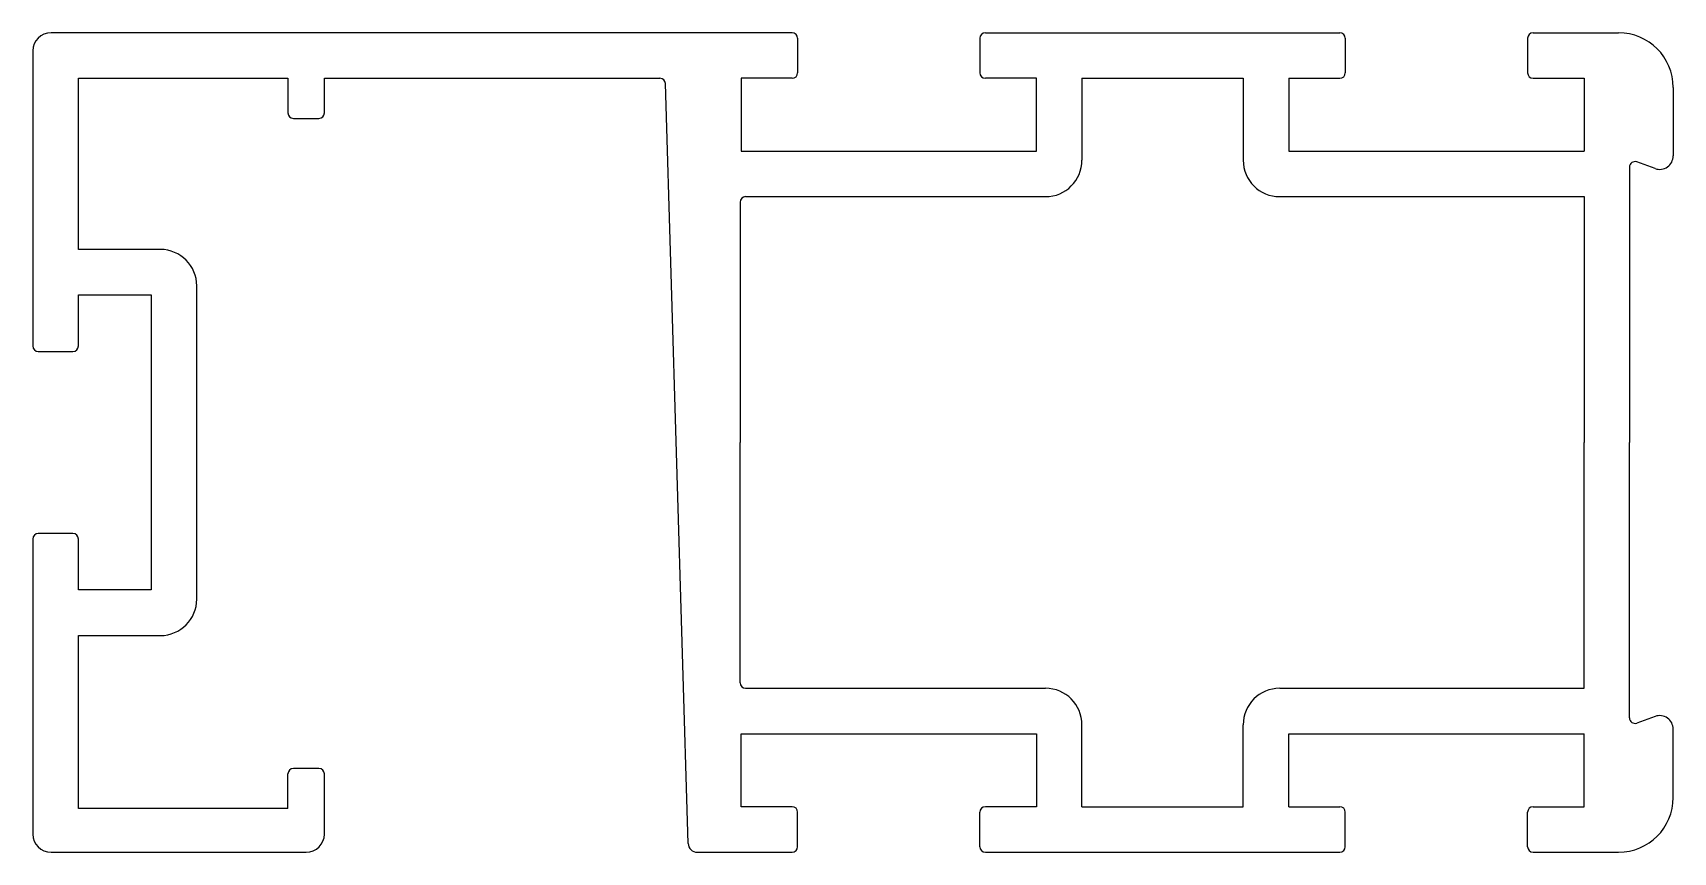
# Model space of a CAD drawing. Extents: x 908.1 to 998.1, y 434.3 to 479.3.
import ezdxf

# ---------------------------------------------------------------- set-up
doc = ezdxf.new("R2010")
doc.units = 0
doc.layers.get('0').update_dxf_attribs({"linetype": 'CONTINUOUS'})

msp = doc.modelspace()

# ---------------------------------------------------------------- linework, layer by layer
at = {"linetype": 'CONTINUOUS'}
for p, q in [((949.794, 479.328), (909.132, 479.328)), ((950.094, 479.028), (950.094, 477.128)), ((960.094, 479.028), (960.094, 477.128)), ((960.394, 479.328), (979.843, 479.328)), ((980.143, 479.028), (980.143, 477.128)), ((990.143, 479.028), (990.143, 477.128)), ((990.443, 479.328), (995.132, 479.328)), ((908.132, 478.328), (908.132, 462.128)), ((910.632, 476.828), (922.132, 476.828)), ((910.632, 467.428), (910.632, 476.828)), ((922.132, 476.828), (922.132, 474.928)), ((924.132, 476.828), (942.543, 476.828)), ((924.132, 474.928), (924.132, 476.828)), ((944.089, 434.813), (942.843, 476.537)), ((949.794, 476.828), (946.994, 476.828)), ((946.994, 476.828), (946.994, 472.828)), ((963.194, 476.828), (960.394, 476.828)), ((963.194, 472.828), (963.194, 476.828)), ((965.694, 476.828), (974.543, 476.828)), ((965.694, 476.828), (965.694, 472.328)), ((974.543, 476.828), (974.543, 472.328)), ((977.043, 476.828), (977.043, 472.828)), ((977.043, 476.828), (979.843, 476.828)), ((990.443, 476.828), (993.243, 476.828)), ((993.243, 476.828), (993.243, 472.828)), ((998.132, 476.328), (998.132, 472.567)), ((922.432, 474.628), (923.832, 474.628)), ((946.994, 472.828), (963.194, 472.828)), ((977.043, 472.828), (993.243, 472.828)), ((995.732, 471.952), (995.732, 456.828)), ((997.142, 471.871), (996.134, 472.234)), ((946.945, 470.028), (946.945, 456.828)), ((947.239, 470.328), (963.694, 470.328)), ((976.543, 470.328), (993.243, 470.328)), ((993.243, 470.328), (993.243, 456.828)), ((915.132, 467.428), (910.632, 467.428)), ((917.132, 448.228), (917.132, 465.428)), ((910.632, 464.928), (914.632, 464.928)), ((910.632, 462.128), (910.632, 464.928)), ((914.632, 464.928), (914.632, 448.728)), ((908.432, 461.828), (910.332, 461.828)), ((946.945, 443.627), (946.945, 456.828)), ((993.243, 443.328), (993.243, 456.828)), ((995.732, 441.704), (995.732, 456.828)), ((910.332, 451.828), (908.432, 451.828)), ((908.132, 451.528), (908.132, 435.328)), ((910.632, 448.728), (910.632, 451.528)), ((914.632, 448.728), (910.632, 448.728)), ((910.632, 446.228), (915.132, 446.228)), ((910.632, 436.728), (910.632, 446.228)), ((947.239, 443.328), (963.694, 443.328)), ((976.543, 443.328), (993.243, 443.328)), ((965.694, 436.828), (965.694, 441.328)), ((974.543, 436.828), (974.543, 441.328)), ((997.142, 441.784), (996.134, 441.422)), ((998.132, 437.328), (998.132, 441.088)), ((946.994, 436.828), (946.994, 440.828)), ((946.994, 440.828), (963.194, 440.828)), ((963.194, 440.828), (963.194, 436.828)), ((977.043, 436.828), (977.043, 440.828)), ((977.043, 440.828), (993.243, 440.828)), ((993.243, 436.828), (993.243, 440.828)), ((922.132, 436.728), (922.132, 438.628)), ((923.832, 438.928), (922.432, 438.928)), ((924.132, 435.328), (924.132, 438.628)), ((922.132, 436.728), (910.632, 436.728)), ((949.794, 436.828), (946.994, 436.828)), ((950.094, 434.628), (950.094, 436.528)), ((960.094, 434.628), (960.094, 436.528)), ((963.194, 436.828), (960.394, 436.828)), ((965.694, 436.828), (974.543, 436.828)), ((977.043, 436.828), (979.843, 436.828)), ((980.143, 434.628), (980.143, 436.528)), ((990.143, 434.628), (990.143, 436.528)), ((990.443, 436.828), (993.243, 436.828)), ((909.132, 434.328), (923.132, 434.328)), ((944.588, 434.328), (949.794, 434.328)), ((960.394, 434.328), (979.843, 434.328)), ((990.443, 434.328), (995.132, 434.328))]:
    msp.add_line(p, q, dxfattribs=at)
for centre, radius, start, end in [((909.132, 478.328), 1, 90, 180), ((949.794, 479.028), 0.3, 0, 90), ((960.394, 479.028), 0.3, 90, 180), ((979.843, 479.028), 0.3, 0, 90), ((990.443, 479.028), 0.3, 90, 180), ((995.132, 476.328), 3, 0, 90), ((949.794, 477.128), 0.3, 270, 0), ((960.394, 477.128), 0.3, 180, 270), ((979.843, 477.128), 0.3, 270, 0), ((990.443, 477.128), 0.3, 180, 270), ((942.543, 476.528), 0.3, 1.71023, 90), ((922.432, 474.928), 0.3, 180, 270), ((923.832, 474.928), 0.3, 270, 0), ((997.392, 472.567), 0.74, 250.22275, 0), ((963.694, 472.328), 2, 270, 0), ((976.543, 472.328), 2, 180, 270), ((996.032, 471.952), 0.3, 70.22275, 180), ((947.245, 470.028), 0.3, 91.14977, 179.88605), ((915.132, 465.428), 2, 0, 90), ((908.432, 462.128), 0.3, 180, 270), ((910.332, 462.128), 0.3, 270, 0), ((908.432, 451.528), 0.3, 90, 180), ((910.332, 451.528), 0.3, 0, 90), ((915.132, 448.228), 2, 270, 0), ((947.245, 443.628), 0.3, 180.11395, 268.85023), ((963.694, 441.328), 2, 0, 90), ((976.543, 441.328), 2, 90, 180), ((996.032, 441.704), 0.3, 180, 289.77725), ((997.392, 441.088), 0.74, 0, 109.77725), ((922.432, 438.628), 0.3, 90, 180), ((923.832, 438.628), 0.3, 0, 90), ((949.794, 436.528), 0.3, 0, 90), ((960.394, 436.528), 0.3, 90, 180), ((979.843, 436.528), 0.3, 0, 90), ((990.443, 436.528), 0.3, 90, 180), ((995.132, 437.328), 3, 270, 0), ((909.132, 435.328), 1, 180, 270), ((923.132, 435.328), 1, 270, 0), ((944.588, 434.828), 0.5, 181.71023, 270), ((949.794, 434.628), 0.3, 270, 0), ((960.394, 434.628), 0.3, 180, 270), ((979.843, 434.628), 0.3, 270, 0), ((990.443, 434.628), 0.3, 180, 270)]:
    msp.add_arc(centre, radius, start, end, dxfattribs=at)

doc.saveas('drawing.dxf')
